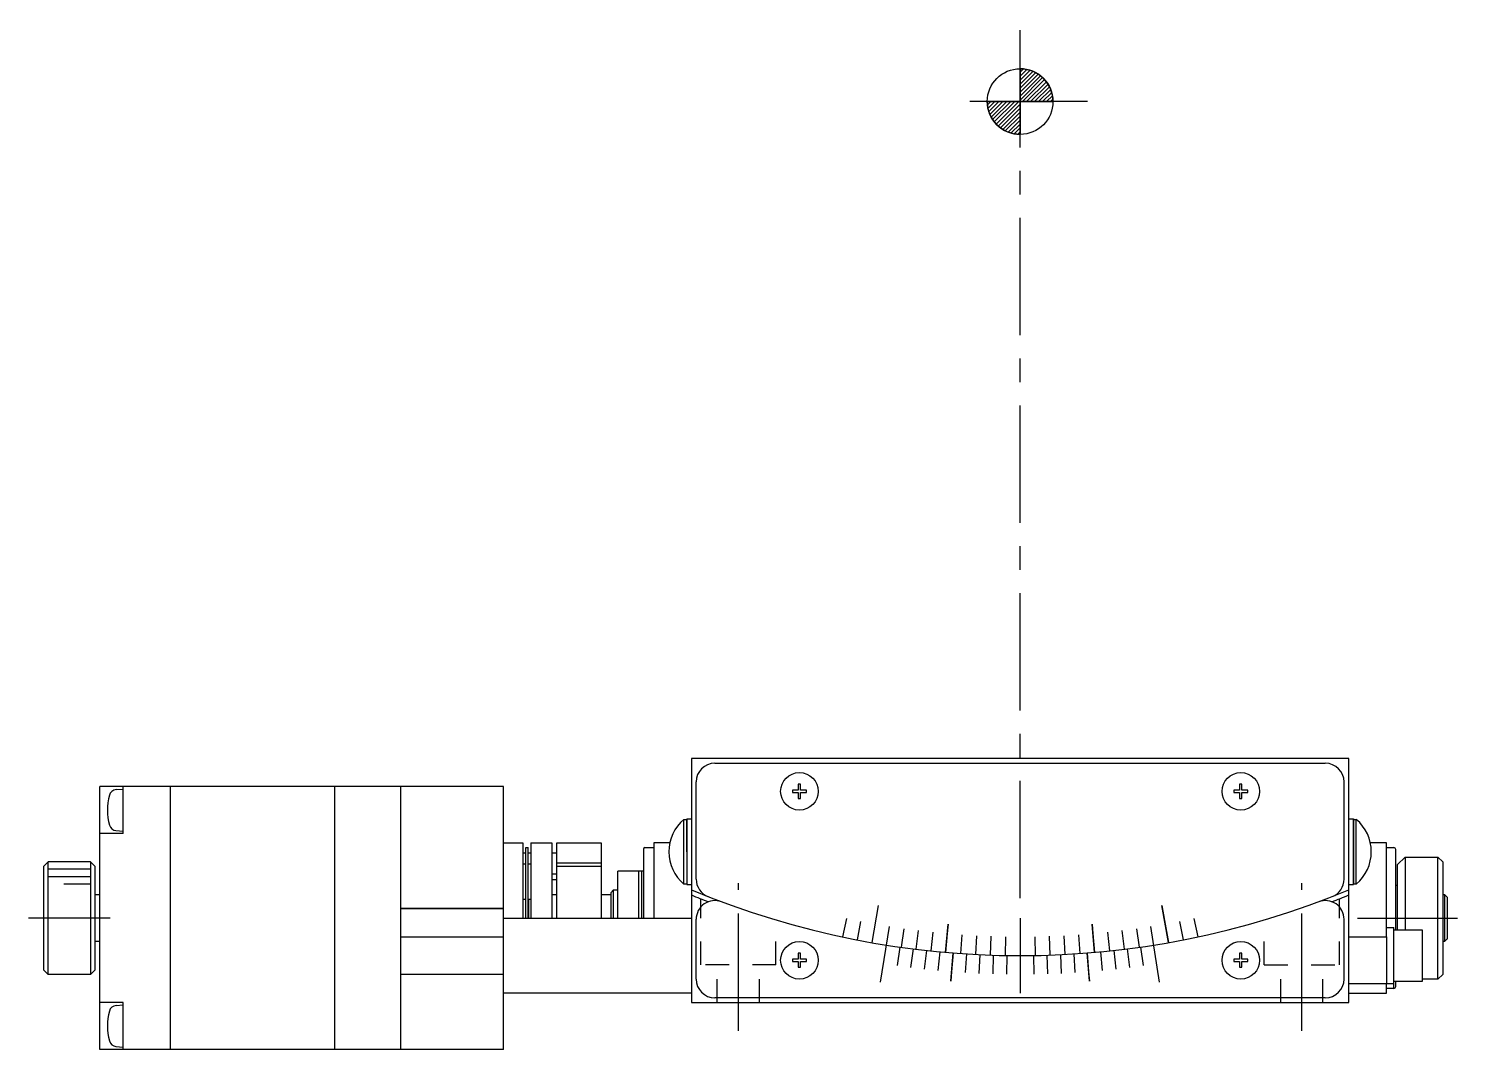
# Model space of a CAD drawing. Extents: x -77 to 360, y 13 to 289.
# Drawn here: x 60.3 to 212.5, y 12.6 to 121.4 of the extents above; entities that cross this region are included whole.
import ezdxf

# ---------------------------------------------------------------- set-up
doc = ezdxf.new("R2010")
doc.units = 0
doc.header["$LTSCALE"] = 10
doc.linetypes.add('CENTER', pattern=[2, 1.25, -0.25, 0.25, -0.25])
doc.linetypes.add('DOT', pattern=[0.5, 0.25, -0.25])
doc.layers.get('0').update_dxf_attribs({"linetype": 'CONTINUOUS'})

# ---------------------------------------------------------------- blocks, each defined once
blk = doc.blocks.new('AID1819H')
at = {"color": 132, "linetype": 'CONTINUOUS'}
for p, q in [((165.92941, 116.714778), (166.287557, 117.072925)), ((165.92941, 116.290514), (166.654274, 117.015378)), ((165.92941, 115.866249), (166.989887, 116.926726)), ((165.92941, 115.441985), (167.299318, 116.811894)), ((165.92941, 115.017721), (167.586028, 116.67434)), ((165.92941, 114.593457), (167.851901, 116.515948)), ((165.92941, 114.169193), (168.098307, 116.338091)), ((165.92941, 113.744929), (168.326158, 116.141677)), ((166.200071, 113.591326), (168.53579, 115.927046)), ((166.624335, 113.591326), (168.727153, 115.694145)), ((167.048599, 113.591326), (168.899764, 115.442492)), ((167.472863, 113.591326), (169.052487, 115.17095)), ((167.897127, 113.591326), (169.184078, 114.878277)), ((168.321391, 113.591326), (169.291959, 114.561894)), ((168.745655, 113.591326), (169.372638, 114.21831)), ((169.169919, 113.591326), (169.420259, 113.841666))]:
    blk.add_line(p, q, dxfattribs=at)
blk = doc.blocks.new('AID1821H')
at = {"color": 132, "linetype": 'CONTINUOUS'}
for p, q in [((162.447811, 113.233179), (162.805958, 113.591326)), ((162.505358, 112.866462), (163.230222, 113.591326)), ((162.59401, 112.530849), (163.654487, 113.591326)), ((162.708842, 112.221418), (164.078751, 113.591326)), ((162.846396, 111.934708), (164.503015, 113.591326)), ((163.004788, 111.668835), (164.927279, 113.591326)), ((163.182645, 111.422429), (165.351543, 113.591326)), ((163.379059, 111.194578), (165.775807, 113.591326)), ((163.59369, 110.984946), (165.92941, 113.320665)), ((163.826591, 110.793583), (165.92941, 112.896401)), ((164.078244, 110.620972), (165.92941, 112.472137)), ((164.349786, 110.468249), (165.92941, 112.047873)), ((164.642459, 110.336658), (165.92941, 111.623609)), ((164.958842, 110.228777), (165.92941, 111.199345)), ((165.302426, 110.148098), (165.92941, 110.775081)), ((165.67907, 110.100477), (165.92941, 110.350817))]:
    blk.add_line(p, q, dxfattribs=at)

msp = doc.modelspace()

# ---------------------------------------------------------------- linework, layer by layer
at = {"color": 4, "linetype": 'CENTER'}
for p, q in [((165.92941, 28.703179), (165.92941, 121.370361)), ((173.091224, 113.591326), (159.691357, 113.591326)), ((135.92941, 14.591326), (135.92941, 30.321145)), ((195.92941, 14.591326), (195.92941, 30.321145)), ((69.01941, 26.591326), (60.33941, 26.591326)), ((201.85941, 26.591326), (212.49941, 26.591326))]:
    msp.add_line(p, q, dxfattribs=at)
at = {"color": 4, "linetype": 'CONTINUOUS'}
for p, q in [((165.92941, 117.091326), (165.92941, 113.591326)), ((162.42941, 113.591326), (165.92941, 113.591326)), ((165.92941, 113.591326), (169.42941, 113.591326)), ((165.92941, 113.591326), (165.92941, 110.091326)), ((75.42941, 40.591326), (75.42941, 12.591326)), ((92.93941, 12.591326), (92.93941, 40.591326)), ((130.12941, 30.204788), (130.12941, 37.104788)), ((130.42941, 33.655214), (130.42941, 37.104788)), ((201.42941, 37.154788), (201.42941, 30.154788)), ((201.72941, 30.204788), (201.72941, 37.104788)), ((62.42941, 20.591326), (62.42941, 32.591326)), ((66.92941, 32.591326), (66.92941, 20.591326)), ((66.92941, 31.791326), (62.42941, 31.791326)), ((66.92941, 30.991326), (62.42941, 30.991326)), ((66.933062, 30.191324), (64.106947, 30.191324)), ((122.62941, 26.591326), (122.62941, 29.591326)), ((211.12941, 29.091326), (211.12941, 24.091326)), ((150.82202, 27.913052), (150.127426, 23.97382)), ((181.036802, 27.913052), (181.21045, 26.928244)), ((181.731394, 23.97382), (181.036802, 27.913052)), ((147.42527, 26.53619), (147.009446, 24.579894)), ((148.94741, 26.226506), (148.565792, 24.263252)), ((157.998238, 22.937608), (158.259706, 25.926192)), ((158.259706, 25.926192), (158.17255, 24.929998)), ((165.92941, 26.591326), (165.92941, 18.591326)), ((173.599116, 25.926192), (173.686272, 24.929998)), ((173.860584, 22.937608), (173.599116, 25.926192)), ((181.21045, 26.928244), (181.384098, 25.943436)), ((181.384098, 25.943436), (181.731394, 23.97382)), ((182.911412, 26.226506), (183.29303, 24.263252)), ((184.43355, 26.53619), (184.849374, 24.579894)), ((151.068136, 19.760934), (152.006744, 25.687064)), ((153.543004, 25.457468), (153.264658, 23.476932)), ((155.083038, 25.254718), (154.8393, 23.269626)), ((156.626378, 25.078878), (156.41732, 23.089834)), ((158.17255, 24.929998), (157.998238, 22.937608)), ((159.721084, 24.808126), (159.581572, 22.812998)), ((161.27151, 24.713298), (161.166838, 22.716038)), ((162.823356, 24.645542), (162.753556, 22.64676)), ((164.376146, 24.604882), (164.341242, 22.605186)), ((167.482674, 24.604882), (167.51758, 22.605186)), ((169.035466, 24.645542), (169.105264, 22.64676)), ((170.58731, 24.713298), (170.691982, 22.716038)), ((172.137736, 24.808126), (172.27725, 22.812998)), ((173.686272, 24.929998), (173.860584, 22.937608)), ((175.232444, 25.078878), (175.4415, 23.089834)), ((176.775782, 25.254718), (177.01952, 23.269626)), ((178.315816, 25.457468), (178.594162, 23.476932)), ((180.790684, 19.760934), (179.852078, 25.687064)), ((153.107398, 23.499174), (152.825596, 21.519126)), ((154.524086, 23.308888), (154.27342, 21.324658)), ((155.943588, 23.14088), (155.72412, 21.152958)), ((157.365554, 22.995188), (157.177338, 21.004064)), ((158.554256, 19.881096), (158.789632, 22.871848)), ((158.789632, 22.871848), (158.632714, 20.878014)), ((173.069188, 22.871848), (173.226106, 20.878014)), ((173.304566, 19.881096), (173.069188, 22.871848)), ((174.493268, 22.995188), (174.681484, 21.004064)), ((175.915232, 23.14088), (176.134702, 21.152958)), ((177.334734, 23.308888), (177.585402, 21.324658)), ((178.751422, 23.499174), (179.033226, 21.519126)), ((160.215474, 22.770894), (160.089892, 20.77484)), ((161.642724, 22.692348), (161.54851, 20.694568)), ((163.071032, 22.63623), (163.00821, 20.637216)), ((164.500044, 22.602552), (164.46863, 20.6028)), ((167.358776, 22.602552), (167.390192, 20.6028)), ((168.78779, 22.63623), (168.850612, 20.637216)), ((170.216098, 22.692348), (170.31031, 20.694568)), ((171.643348, 22.770894), (171.768928, 20.77484)), ((158.632714, 20.878014), (158.554256, 19.881096)), ((173.226106, 20.878014), (173.304566, 19.881096))]:
    msp.add_line(p, q, dxfattribs=at)
at = {"color": 7, "linetype": 'CONTINUOUS'}
for p, q in [((130.92941, 43.591326), (130.92941, 17.591326)), ((200.92941, 43.591326), (130.92941, 43.591326)), ((133.42941, 43.091326), (198.42941, 43.091326)), ((200.92941, 17.591326), (200.92941, 43.591326)), ((131.42941, 30.73754), (131.42941, 41.091326)), ((200.42941, 30.73754), (200.42941, 41.091326)), ((67.92941, 12.591326), (67.92941, 40.591326)), ((110.92941, 40.591326), (67.92941, 40.591326)), ((69.66196, 40.274183), (70.42941, 40.341326)), ((70.42941, 35.591326), (70.42941, 40.591326)), ((99.92941, 40.591326), (99.92941, 12.591326)), ((110.92941, 12.591326), (110.92941, 40.591326)), ((142.30441, 40.216326), (141.67941, 40.216326)), ((141.67941, 40.216326), (141.67941, 39.966326)), ((141.67941, 39.966326), (142.30441, 39.966326)), ((142.55441, 40.841326), (142.30441, 40.841326)), ((142.30441, 40.841326), (142.30441, 40.216326)), ((142.30441, 39.966326), (142.30441, 39.341326)), ((142.55441, 40.216326), (142.55441, 40.841326)), ((143.17941, 40.216326), (142.55441, 40.216326)), ((142.55441, 39.341326), (142.55441, 39.966326)), ((142.55441, 39.966326), (143.17941, 39.966326)), ((143.17941, 39.966326), (143.17941, 40.216326)), ((189.30441, 40.216326), (188.67941, 40.216326)), ((188.67941, 40.216326), (188.67941, 39.966326)), ((188.67941, 39.966326), (189.30441, 39.966326)), ((189.30441, 40.841326), (189.30441, 40.216326)), ((189.55441, 40.841326), (189.30441, 40.841326)), ((189.30441, 39.966326), (189.30441, 39.341326)), ((189.55441, 40.216326), (189.55441, 40.841326)), ((190.17941, 40.216326), (189.55441, 40.216326)), ((189.55441, 39.341326), (189.55441, 39.966326)), ((189.55441, 39.966326), (190.17941, 39.966326)), ((190.17941, 39.966326), (190.17941, 40.216326)), ((142.30441, 39.341326), (142.55441, 39.341326)), ((189.30441, 39.341326), (189.55441, 39.341326)), ((130.12941, 37.104788), (130.42941, 37.104788)), ((130.42941, 37.154788), (130.92941, 37.154788)), ((130.42941, 37.154788), (130.42941, 30.154788)), ((200.92941, 37.154788), (201.42941, 37.154788)), ((201.42941, 37.154788), (201.42941, 37.104788)), ((201.42941, 37.104788), (201.72941, 37.104788)), ((201.42941, 30.204788), (201.42941, 37.104788)), ((70.42941, 35.591326), (67.92941, 35.591326)), ((69.647421, 35.909741), (70.42941, 35.841326)), ((110.92941, 34.591326), (112.97941, 34.591326)), ((112.97941, 34.591326), (112.97941, 26.591326)), ((112.97941, 33.543196), (113.27941, 33.543196)), ((113.27941, 26.591326), (113.27941, 34.091326)), ((113.27941, 34.091326), (113.52941, 34.091326)), ((113.52941, 26.591326), (113.52941, 34.091326)), ((113.52941, 33.543196), (113.82941, 33.543196)), ((113.82941, 34.591326), (113.82941, 26.591326)), ((113.82941, 34.591326), (116.07941, 34.591326)), ((116.07941, 34.591326), (116.07941, 26.591326)), ((116.07941, 33.543196), (116.57941, 33.543196)), ((116.57941, 26.591326), (116.57941, 34.591326)), ((116.57941, 34.591326), (121.32941, 34.591326)), ((121.32941, 34.591326), (121.32941, 26.591326)), ((125.82941, 33.941326), (125.82941, 26.591326)), ((125.97941, 34.091326), (126.92941, 34.091326)), ((128.62751, 34.591326), (126.92941, 34.591326)), ((126.92941, 34.591326), (126.92941, 26.591326)), ((204.92941, 34.591326), (203.231312, 34.591326)), ((204.92941, 24.591326), (204.92941, 34.591326)), ((204.92941, 34.091326), (205.72941, 34.091326)), ((205.92941, 25.341326), (205.92941, 33.891326)), ((61.92941, 32.091326), (62.42941, 32.591326)), ((61.92941, 32.091326), (61.92941, 21.091326)), ((66.92941, 32.591326), (62.42941, 32.591326)), ((66.92941, 32.591326), (67.42941, 32.091326)), ((67.42941, 26.591326), (67.42941, 32.091326)), ((112.97941, 32.380414), (113.27941, 32.380414)), ((113.52941, 32.380414), (113.82941, 32.380414)), ((121.32941, 32.422194), (116.57941, 32.422194)), ((121.32941, 32.06864), (116.57941, 32.06864)), ((206.12941, 32.291326), (206.92941, 33.091326)), ((206.12941, 25.341326), (206.12941, 32.291326)), ((206.92941, 33.091326), (206.92941, 25.341326)), ((206.92941, 33.091326), (210.42941, 33.091326)), ((210.42941, 20.091326), (210.42941, 33.091326)), ((210.42941, 33.091326), (210.92941, 32.591326)), ((210.92941, 32.591326), (210.92941, 26.591326)), ((116.57941, 31.253488), (116.07941, 31.253488)), ((116.57941, 30.654338), (116.07941, 30.654338)), ((125.82941, 31.591326), (123.07941, 31.591326)), ((123.07941, 26.591326), (123.07941, 31.591326)), ((125.32941, 26.591326), (125.32941, 31.591326)), ((125.62941, 26.591326), (125.62941, 31.591326)), ((67.42941, 29.091326), (67.92941, 29.091326)), ((116.07941, 29.091326), (116.57941, 29.091326)), ((121.32941, 29.091326), (122.32941, 29.091326)), ((122.32941, 29.291326), (122.62941, 29.591326)), ((122.32941, 29.291326), (122.32941, 26.591326)), ((122.62941, 29.591326), (123.079392, 29.591326)), ((130.42941, 30.204788), (130.12941, 30.204788)), ((130.42941, 30.154788), (130.92941, 30.154788)), ((130.92941, 29.520572), (130.92941, 29.004358)), ((130.92941, 29.004358), (130.92941, 17.591326)), ((200.92941, 30.154788), (201.42941, 30.154788)), ((200.92941, 17.591326), (200.92941, 29.004358)), ((201.42941, 30.204788), (201.42941, 30.154788)), ((201.72941, 30.204788), (201.42941, 30.204788)), ((205.92941, 30.091326), (206.12941, 30.091326)), ((210.92941, 29.091326), (211.12941, 29.091326)), ((211.12941, 29.091326), (211.37941, 28.841326)), ((110.92941, 27.591326), (99.92941, 27.591326)), ((99.92941, 27.591326), (110.92941, 27.591326)), ((113.27941, 28.580414), (112.97941, 28.580414)), ((113.82941, 28.580414), (113.52941, 28.580414)), ((113.62941, 26.591326), (113.62941, 28.580414)), ((211.37941, 28.841326), (211.42941, 28.791326)), ((211.42941, 24.391326), (211.42941, 28.791326)), ((67.42941, 21.091326), (67.42941, 26.591326)), ((110.92941, 26.591326), (130.92941, 26.591326)), ((131.42941, 20.091326), (131.42941, 26.454938)), ((200.42941, 20.091326), (200.42941, 26.454938)), ((210.92941, 26.591326), (210.92941, 20.591326)), ((99.92941, 24.591326), (110.92941, 24.591326)), ((200.92941, 24.591326), (204.92941, 24.591326)), ((204.92941, 25.591326), (205.72941, 25.591326)), ((204.92941, 24.591326), (204.92941, 19.591326)), ((205.72941, 22.591326), (205.72941, 25.591326)), ((205.72941, 25.341326), (208.72941, 25.341326)), ((208.72941, 25.341326), (208.72941, 22.591326)), ((211.42941, 24.391326), (211.37941, 24.341326)), ((67.92941, 24.091326), (67.42941, 24.091326)), ((142.30441, 22.841326), (142.30441, 22.216326)), ((142.55441, 22.841326), (142.30441, 22.841326)), ((142.55441, 22.216326), (142.55441, 22.841326)), ((189.30441, 22.841326), (189.30441, 22.216326)), ((189.55441, 22.841326), (189.30441, 22.841326)), ((189.55441, 22.216326), (189.55441, 22.841326)), ((211.12941, 24.091326), (210.92941, 24.091326)), ((211.37941, 24.341326), (211.12941, 24.091326)), ((142.30441, 22.216326), (141.67941, 22.216326)), ((141.67941, 22.216326), (141.67941, 21.966326)), ((141.67941, 21.966326), (142.30441, 21.966326)), ((142.30441, 21.966326), (142.30441, 21.341326)), ((142.30441, 21.341326), (142.55441, 21.341326)), ((143.17941, 22.216326), (142.55441, 22.216326)), ((142.55441, 21.341326), (142.55441, 21.966326)), ((142.55441, 21.966326), (143.17941, 21.966326)), ((143.17941, 21.966326), (143.17941, 22.216326)), ((188.67941, 22.216326), (188.67941, 21.966326)), ((189.30441, 22.216326), (188.67941, 22.216326)), ((188.67941, 21.966326), (189.30441, 21.966326)), ((189.30441, 21.966326), (189.30441, 21.341326)), ((189.30441, 21.341326), (189.55441, 21.341326)), ((190.17941, 22.216326), (189.55441, 22.216326)), ((189.55441, 21.966326), (190.17941, 21.966326)), ((189.55441, 21.341326), (189.55441, 21.966326)), ((190.17941, 21.966326), (190.17941, 22.216326)), ((205.72941, 19.591326), (205.72941, 22.591326)), ((208.72941, 22.591326), (208.72941, 19.841326)), ((62.42941, 20.591326), (61.92941, 21.091326)), ((66.92941, 20.591326), (62.42941, 20.591326)), ((67.42941, 21.091326), (66.92941, 20.591326)), ((110.92941, 20.591326), (99.92941, 20.591326)), ((208.72941, 19.841326), (205.72941, 19.841326)), ((205.92941, 19.291326), (205.92941, 19.841326)), ((210.42941, 20.091326), (208.72941, 20.091326)), ((210.92941, 20.591326), (210.42941, 20.091326)), ((130.92941, 18.591326), (110.92941, 18.591326)), ((204.92941, 19.591326), (200.92941, 19.591326)), ((200.92941, 18.591326), (204.92941, 18.591326)), ((204.92941, 18.591326), (204.92941, 19.591326)), ((205.72941, 19.591326), (204.92941, 19.591326)), ((205.72941, 19.091326), (204.92941, 19.091326)), ((205.72941, 19.091326), (205.72941, 19.591326)), ((70.42941, 17.591326), (67.92941, 17.591326)), ((69.66196, 17.274183), (70.42941, 17.341326)), ((70.42941, 12.591326), (70.42941, 17.591326)), ((130.92941, 17.591326), (200.92941, 17.591326)), ((130.92941, 17.591326), (200.92941, 17.591326)), ((198.42941, 18.091326), (133.42941, 18.091326)), ((110.92941, 12.591326), (67.92941, 12.591326)), ((69.647421, 12.909741), (70.42941, 12.841326))]:
    msp.add_line(p, q, dxfattribs=at)
at = {"color": 4, "linetype": 'DOT'}
for p, q in [((131.92941, 21.591326), (131.92941, 28.642813)), ((199.92941, 21.591326), (199.92941, 28.642813)), ((139.92941, 21.591326), (139.92941, 25.863053)), ((191.92941, 21.591326), (191.92941, 25.863053)), ((139.92941, 21.591326), (131.92941, 21.591326)), ((133.67941, 17.591326), (133.67941, 21.591326)), ((138.17941, 17.591326), (138.17941, 21.591326)), ((191.92941, 21.591326), (199.92941, 21.591326)), ((193.67941, 17.591326), (193.67941, 21.591326)), ((198.17941, 17.591326), (198.17941, 21.591326))]:
    msp.add_line(p, q, dxfattribs=at)
at = {"color": 4, "linetype": 'CONTINUOUS'}
msp.add_circle((165.92941, 113.591326), 3.5, dxfattribs=at)
at = {"color": 7, "linetype": 'CONTINUOUS'}
for centre in [(142.42941, 40.091326), (189.42941, 40.091326), (142.42941, 22.091326), (189.42941, 22.091326)]:
    msp.add_circle(centre, 2, dxfattribs=at)
at = {"color": 4, "linetype": 'CONTINUOUS'}
for centre, start, end in [((165.929413, 113.591329), 359.9999572, 90.0000428), ((165.929407, 113.591323), 179.9999572, 270.0000428)]:
    msp.add_arc(centre, 3.499997, start, end, dxfattribs=at)
at = {"color": 7, "linetype": 'CONTINUOUS'}
for centre, radius, start, end in [((133.42941, 41.091326), 2, 90, 180), ((198.42941, 41.091326), 2, 0, 90), ((74.72941, 38.091326), 6, 164.718428, 195.442716), ((69.733514, 39.456322), 0.820985, 95, 164.718428), ((133.048942, 33.654788), 4.519532, 130.239271, 229.760734), ((198.80988, 33.654788), 4.519532, 310.239266, 49.760763), ((69.717145, 36.706697), 0.8, 195.442716, 265), ((125.97941, 33.941326), 0.15, 90, 180), ((205.72941, 33.891326), 0.2, 0, 90), ((133.42941, 30.73754), 2, 180, 248.582045), ((198.42941, 30.73754), 2, 291.417955, 0), ((165.92941, 113.591326), 91, 247.380135, 292.619865), ((165.92941, 113.591326), 91.5, 247.510528, 248.723904), ((165.92941, 113.591326), 91.5, 291.276096, 292.489472), ((133.42941, 26.454938), 2, 69.545565, 180), ((198.42941, 26.454938), 2, 0, 110.454435), ((133.42941, 20.091326), 2, 180, 270), ((198.42941, 20.091326), 2, 270, 0), ((205.72941, 19.291326), 0.2, 270, 0), ((69.733514, 16.456322), 0.820985, 95, 164.718428), ((74.72941, 15.091326), 6, 164.718428, 195.442716), ((69.717145, 13.706697), 0.8, 195.442716, 265)]:
    msp.add_arc(centre, radius, start, end, dxfattribs=at)

# ---------------------------------------------------------------- block references
for name in ['AID1819H', 'AID1821H']:
    msp.add_blockref(name, (0, 0))

doc.saveas('drawing.dxf')
